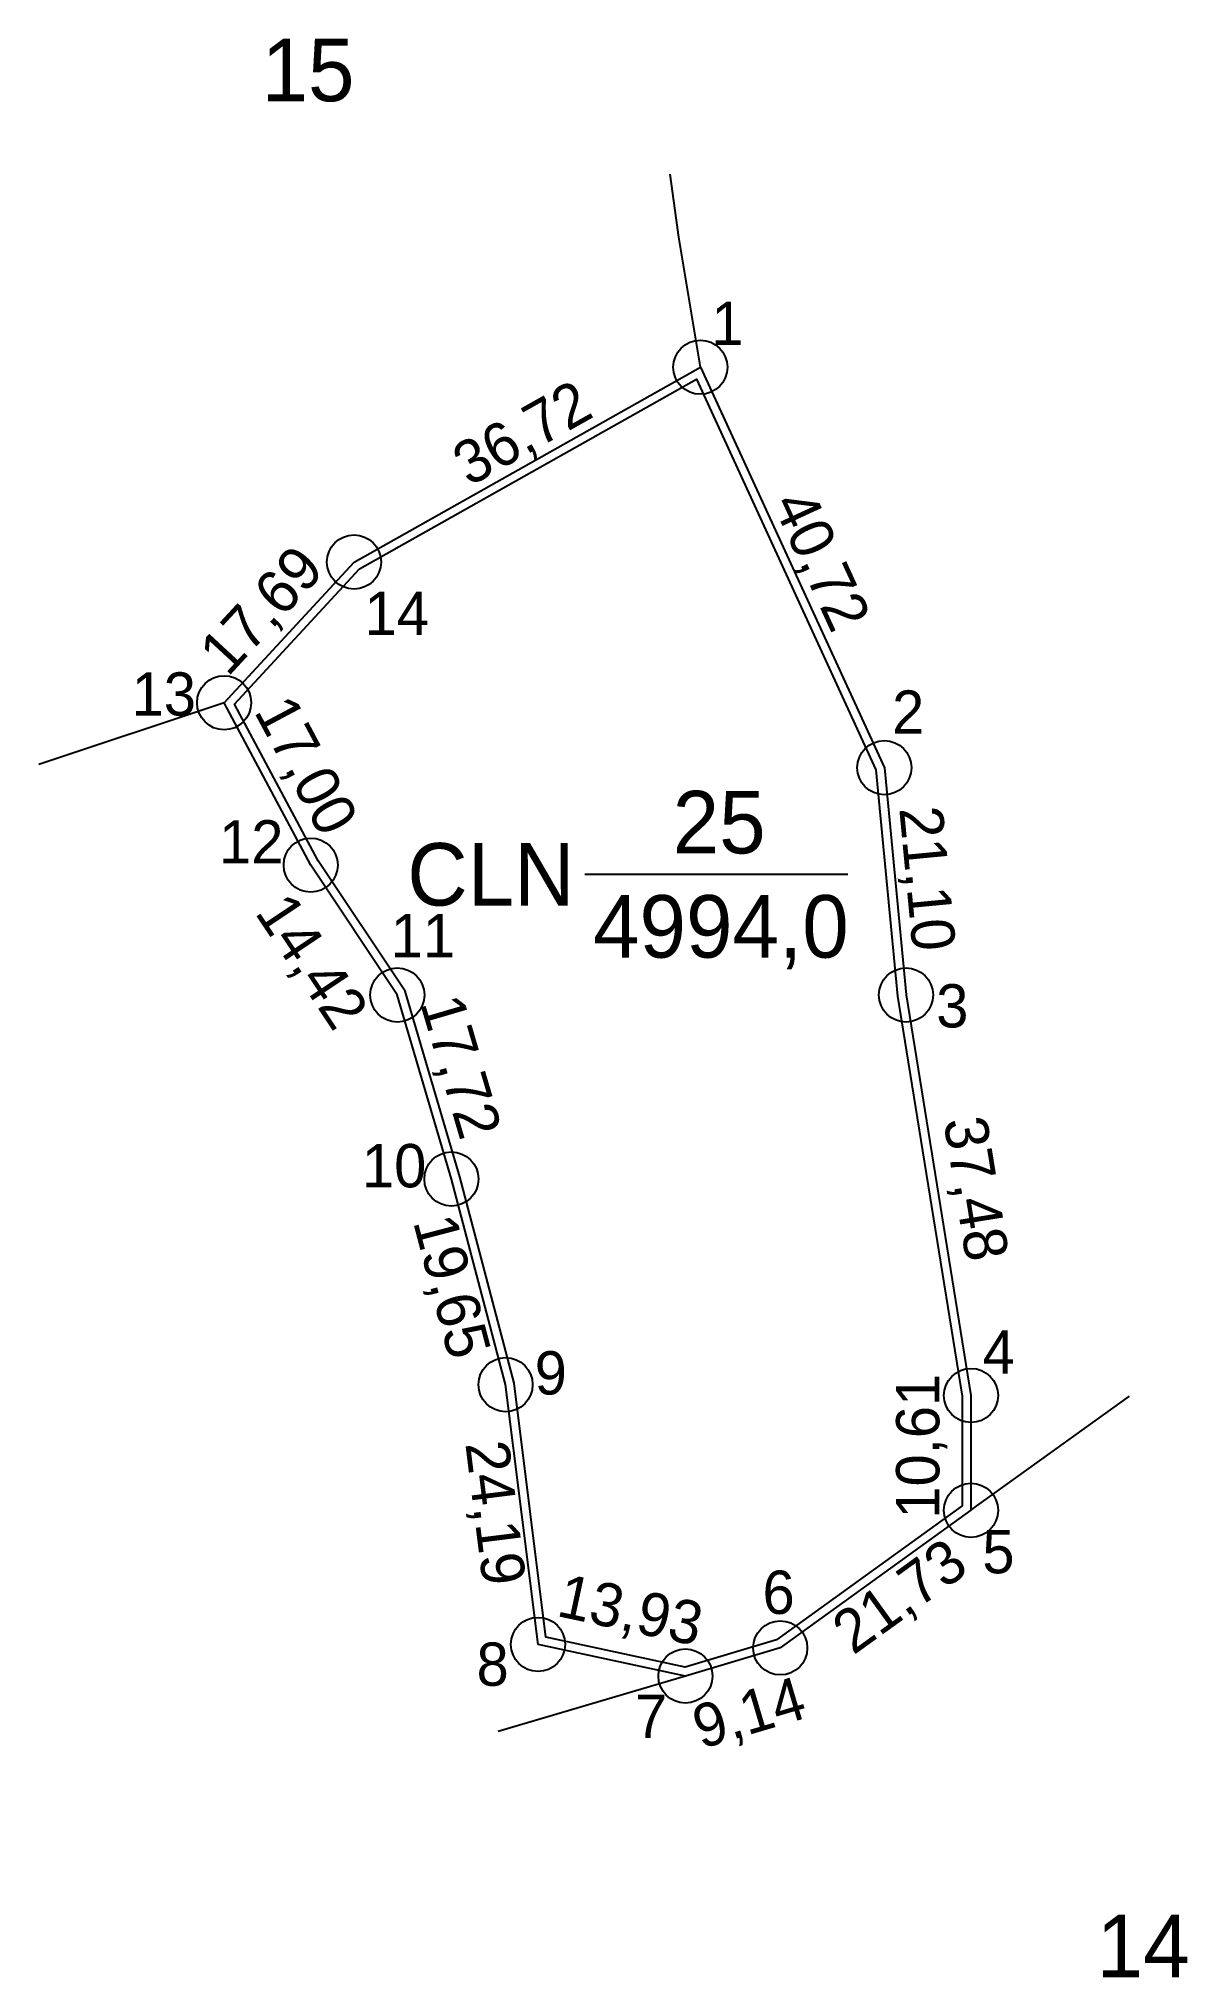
# Model space of a CAD drawing. Extents: x 553857 to 553963, y 1840712 to 1840891.
import ezdxf

# ---------------------------------------------------------------- set-up
doc = ezdxf.new("R2010")
doc.units = 0
for name, color, linetype in [('CanhThua', 7, 'Continuous'), ('ChieuDaiCanhThua', 7, 'Continuous'), ('Level 2', 7, 'Continuous'), ('MocDinhThua', 7, 'Continuous'), ('NhanDiaChinhThua', 7, 'Continuous'), ('NhanTuCan', 7, 'Continuous'), ('RauThua', 7, 'Continuous'), ('SoHieuDinhThua', 7, 'Continuous')]:
    doc.layers.add(name, color=color, linetype=linetype)

msp = doc.modelspace()

# ---------------------------------------------------------------- linework, layer by layer
at = {"layer": 'CanhThua'}
for p, q in [((553886, 1840843), (553918, 1840861)), ((553918, 1840861), (553935, 1840824)), ((553874, 1840830), (553886, 1840843)), ((553882, 1840815), (553874, 1840830)), ((553935, 1840824), (553937, 1840803)), ((553890, 1840803), (553882, 1840815)), ((553895, 1840786), (553890, 1840803)), ((553937, 1840803), (553943, 1840766)), ((553900, 1840767), (553895, 1840786)), ((553903, 1840743), (553900, 1840767)), ((553943, 1840766), (553943, 1840755.39)), ((553943, 1840755.39), (553925.38, 1840742.68)), ((553916.62, 1840740.08), (553903, 1840743)), ((553925.38, 1840742.68), (553916.62, 1840740.08))]:
    msp.add_line(p, q, dxfattribs=at)
at = {"layer": 'Level 2'}
msp.add_lwpolyline([(553942.2, 1840765.94), (553942.2, 1840755.8), (553925.02, 1840743.41), (553916.59, 1840740.91), (553903.72, 1840743.66), (553900.79, 1840767.15), (553895.77, 1840786.21), (553890.73, 1840803.34), (553882.69, 1840815.41), (553874.97, 1840829.87), (553886.5, 1840842.36), (553917.64, 1840859.88), (553934.22, 1840823.79), (553936.21, 1840802.9)], close=True, dxfattribs=at)
at = {"layer": 'MocDinhThua'}
for centre in [(553918, 1840861), (553886, 1840843), (553874, 1840830), (553935, 1840824), (553882, 1840815), (553890, 1840803), (553937, 1840803), (553895, 1840786), (553900, 1840767), (553943, 1840766), (553943, 1840755.39), (553903, 1840743), (553925.38, 1840742.68), (553916.62, 1840740.08)]:
    msp.add_circle(centre, 2.5, dxfattribs=at)
at = {"layer": 'NhanDiaChinhThua'}
msp.add_line((553907.34, 1840814.15), (553931.63, 1840814.15), dxfattribs=at)
at = {"layer": 'RauThua'}
for p, q in [((553916, 1840873), (553915.22, 1840878.84)), ((553918, 1840861), (553916, 1840873)), ((553874, 1840830), (553856.87, 1840824.29)), ((553943, 1840755.39), (553957.64, 1840765.95)), ((553916.62, 1840740.08), (553899.31, 1840734.95))]:
    msp.add_line(p, q, dxfattribs=at)

# ---------------------------------------------------------------- texts
at = {"layer": 'ChieuDaiCanhThua'}
for s, rotation, p in [('36,72', 29.3578, (553896.65, 1840849.93)), ('40,72', 294.6769, (553924.62, 1840848.42)), ('17,69', 47.2906, (553874.33, 1840832.32)), ('17,00', 298.0725, (553876.71, 1840829.21)), ('21,10', 275.4403, (553936.37, 1840820.24)), ('14,42', 303.6901, (553876.77, 1840810.61)), ('17,72', 286.3895, (553892.09, 1840802.26)), ('37,48', 279.211, (553940.45, 1840791.41)), ('19,65', 284.7436, (553891.44, 1840782.06)), ('10,61', 90, (553940.08, 1840754.62)), ('24,19', 277.125, (553896.28, 1840761.56)), ('21,73', 35.8044, (553932.12, 1840741.96)), ('13,93', 347.8995, (553904.6, 1840745.65)), ('9,14', 16.5311, (553918.05, 1840733.32))]:
    msp.add_text(s, height=4, rotation=rotation, dxfattribs=at).set_placement(p)
at = {"layer": 'NhanDiaChinhThua'}
for s, p in [('25', (553915.44, 1840816.08)), ('CLN', (553890.92, 1840811.26)), ('4994,0', (553908.08, 1840806.45))]:
    msp.add_text(s, height=5.777, dxfattribs=at).set_placement(p)
at = {"layer": 'NhanTuCan'}
for s, p in [('15', (553877.45, 1840885.57)), ('14', (553954.61, 1840712.25))]:
    msp.add_text(s, height=5.777, dxfattribs=at).set_placement(p)
at = {"layer": 'SoHieuDinhThua'}
for s, p in [('1', (553919.01, 1840863.04)), ('14', (553886.97, 1840836.27)), ('13', (553865.45, 1840828.81)), ('2', (553935.71, 1840827.14)), ('12', (553873.53, 1840815.15)), ('11', (553889.39, 1840806.49)), ('3', (553939.79, 1840800)), ('10', (553886.73, 1840785.23)), ('4', (553944.08, 1840768.02)), ('9', (553902.69, 1840766.09)), ('5', (553944.05, 1840749.57)), ('6', (553923.74, 1840745.82)), ('8', (553897.32, 1840739.18)), ('7', (553911.95, 1840734.36))]:
    msp.add_text(s, height=4, dxfattribs=at).set_placement(p)

doc.saveas('drawing.dxf')
